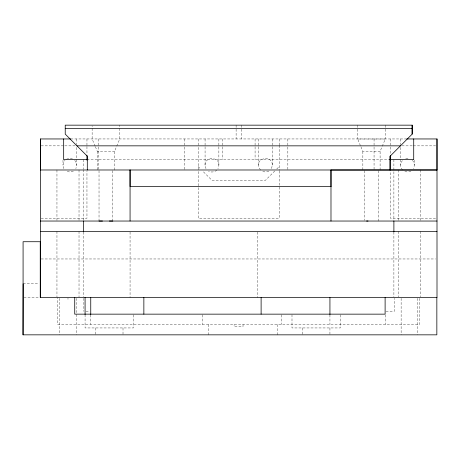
<?xml version="1.0" encoding="UTF-8"?>
<svg xmlns="http://www.w3.org/2000/svg" width="460" height="460" viewBox="0 0 460 460"><rect width="100%" height="100%" fill="white"/><g stroke="black" fill="none" stroke-linecap="round" stroke-linejoin="round"><path stroke-width="0.34" stroke-dasharray="2.3 1.72" d="M63.911 168.613C62.399 165.968 62.865 162.455 65.01 160.287M76.78 147.459L76.78 165.163L75.86 168.613M205.999 168.613C199.962 155.353 223.98 155.353 217.942 168.613M260.55 170.045C251.074 156.831 277.133 153.398 271.4 168.613M402.638 170.045C400.01 167.452 400.01 162.88 402.638 160.287M414.408 160.206L414.408 165.163L413.488 168.613M114.546 169.987L114.546 151.363L116.455 146.792M116.725 146.136L119.721 138.949L119.721 125.16M380.098 170.005L380.098 151.438L382.001 146.861M382.277 146.211L385.267 139.018L357.679 139.018L360.674 146.211M274.787 170.982L265.426 180.337L211.974 180.337L202.613 170.982M276.759 169.01L279.22 166.543M216.85 170.045C214.682 172.189 211.174 172.649 208.524 171.137M66.436 159.195L69.885 158.269L73.335 159.195M73.335 171.137L69.885 172.063L66.436 171.137M268.876 171.137L265.426 172.063L261.976 171.137M410.964 171.137L407.514 172.063L404.064 171.137M405.726 158.505L409.296 158.505M70.765 138.949L406.197 138.954M41.112 145.854L64.038 145.854M64.751 145.854L75.498 145.854M401.902 145.854L412.649 145.854M413.362 145.854L435.568 145.854M95.398 146.792L97.301 151.363L114.546 151.363M360.95 146.861L362.854 151.438L380.098 151.438M86.957 159.649L390.442 159.649M41.112 218.276L86.957 218.276L86.957 170.947M435.568 218.276L390.442 218.276L390.442 170.947M41.118 258.968L435.562 258.968M23.155 283.803L38.818 283.803M23.868 297.597L38.818 297.597M85.922 311.391L89.372 311.391M385.957 311.391L394.237 311.391L394.237 298.287M198.174 166.543L200.64 169.01M412.39 160.287L413.488 161.719L414.408 165.163M74.761 160.287L76.55 163.38L76.78 165.163M95.128 146.136L92.132 138.949L92.132 125.85M420.446 169.987L420.446 220.323M420.446 231.38L420.446 296.884M419.6 298.304L419.6 324.495L57.488 324.495L57.488 297.597M417.686 298.31L417.686 334.84M401.131 298.31L401.131 334.84M400.614 138.954L400.614 144.624M400.614 147.459L400.614 165.163M398.372 169.987L398.377 220.323M398.372 231.38L398.372 296.884M393.892 159.649L393.892 220.323M393.892 232.093L393.892 296.884M390.442 138.954L390.442 154.456M385.267 125.16L385.267 138.949M385.267 314.841L385.267 324.495M378.367 170.7L378.379 221.024M374.06 138.96L374.06 170.005M364.573 170.7L364.584 220.323M362.854 151.438L362.854 170.005M357.679 125.16L357.679 138.954M340.279 314.841L340.279 327.945L291.996 327.945L291.996 314.841M329.935 314.841L329.935 324.495M329.935 327.945L329.935 334.84M302.346 327.945L302.346 334.84M287.845 138.96L287.845 169.999M281.652 314.841L281.652 324.495M279.22 138.954L279.22 145.165M279.22 145.377L279.22 170.373M279.22 170.947L279.22 218.276L198.174 218.276L198.174 146.567M277.512 324.495L277.512 334.84M272.326 138.954L272.326 146.038M272.326 146.746L272.326 165.163M258.531 138.954L258.531 146.038M258.531 146.746L258.531 165.163M257.669 232.093L257.669 297.597M255.081 138.954L255.081 146.09M255.081 146.803L255.081 159.649M243.029 324.495L243.029 326.565L234.1 326.565L234.1 324.495M241.287 125.16L241.287 138.954M236.112 125.16L236.112 138.954M222.318 138.954L222.318 146.09M222.318 146.803L222.318 159.649M218.868 138.954L218.868 146.038M218.868 146.746L218.868 165.163M208.541 324.495L208.541 334.84M205.074 138.954L205.074 146.038M205.074 146.746L205.074 165.163M202.331 314.841L202.331 324.495M198.174 138.954L198.174 146.09M184.38 138.954L184.38 169.993M133.36 314.841L133.36 327.945L85.077 327.945L85.077 314.841M130.065 232.093L130.065 297.597M123.01 327.945L123.01 334.84M112.821 170.695L112.826 221.036M99.026 170.695L99.026 221.036M98.164 138.954L98.164 169.286M97.301 151.363L97.301 169.987M95.421 327.945L95.421 334.84M90.752 314.841L90.752 324.495M86.957 138.954L86.957 146.09M86.957 146.567L86.957 154.652M83.852 298.287L83.852 311.391M83.507 159.649L83.507 168.929M83.507 169.642L83.507 220.323M83.507 232.093L83.507 296.884M79.022 169.987L79.022 220.328M79.022 231.38L79.022 296.884M76.78 138.954L76.78 144.624M76.262 298.31L76.262 334.84M67.988 298.16L67.988 299.287M62.986 160.206L62.986 165.163M59.714 298.31L59.714 334.84M56.954 169.987L56.954 220.328M56.954 231.38L56.954 296.884"/><path stroke-width="0.69" d="M70.731 138.954L40.4 138.954L40.4 169.987L436.994 169.987L437 138.954L406.669 138.954M130.065 221.03L130.065 169.981L130.065 186.541L330.993 186.553M330.987 221.059L330.987 169.999L330.993 186.553M390.097 156.193L390.097 169.987L390.097 156.193L412.166 134.124L412.171 125.16L65.228 125.16L65.228 134.119L87.302 156.193L87.302 169.987M23.155 283.803L23 334.84L436.845 334.84L436.845 297.597M65.228 128.605L412.171 128.61M76.952 145.843L400.447 145.849M87.808 159.649L63.675 159.649L63.675 138.954M389.591 159.649L413.718 159.649L413.718 138.954M330.987 170.022L437 169.987M99.026 221.036L102.476 221.036M109.376 221.036L112.826 221.036M366.603 221.03L368.034 221.03M40.4 221.036L437 221.036M40.4 231.38L437 231.38M437 138.954L437 297.597L40.244 297.597L40.244 241.724L23.08 241.724L23.08 334.84M412.166 125.16L412.166 134.124M393.892 221.036L393.892 231.765M390.442 155.365L390.442 160.195M385.112 297.597L385.112 314.151L74.733 314.151L74.733 297.597M329.935 297.597L329.935 314.582M261.113 297.597L261.113 314.151M143.859 297.597L143.859 314.151M90.752 297.597L90.752 314.582M86.957 155.365L86.957 160.195M85.077 297.597L85.077 314.582M83.507 221.036L83.507 231.765M40.4 138.954L40.4 297.597"/></g></svg>
